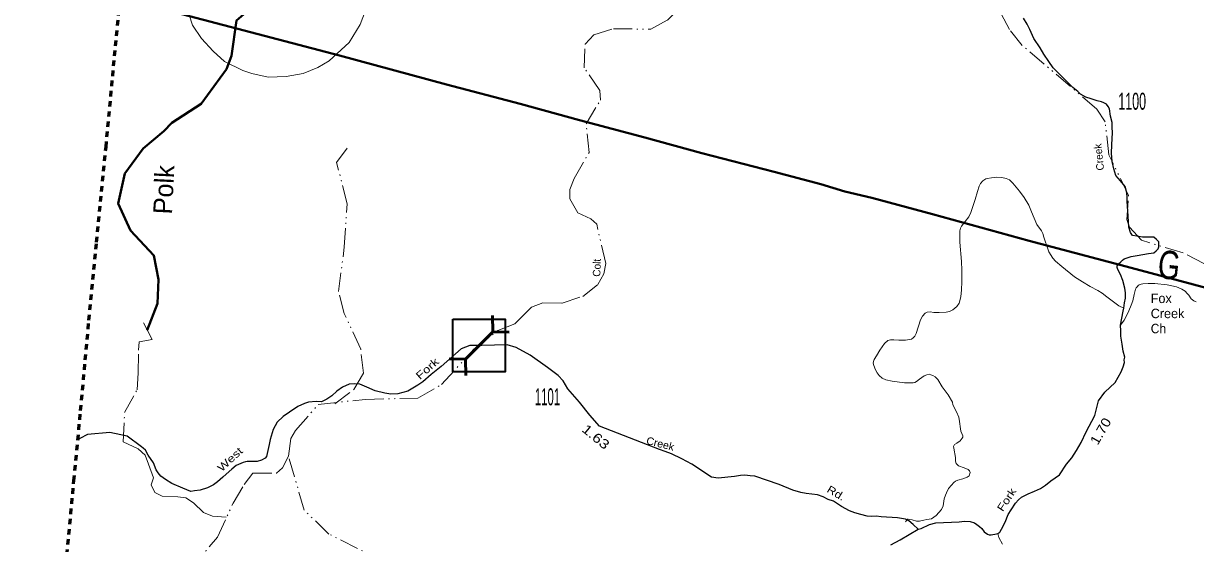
# Model space of a CAD drawing. Extents: x 301791 to 341107, y 163130 to 188691.
# Drawn here: x 304252 to 307358, y 166221 to 167600 of the extents above; entities that cross this region are included whole.
import ezdxf
from ezdxf.enums import TextEntityAlignment as Align

# ---------------------------------------------------------------- set-up
doc = ezdxf.new("R2010")
doc.units = 0
doc.header["$LTSCALE"] = 10
doc.linetypes.add('DASH_DOUBLE_DOT', pattern=[9.2, 5, -1.2, 0.3, -1.2, 0.3, -1.2])
doc.linetypes.add('SHORT_DASHED', pattern=[2.7, 1.5, -1.2])
for name, color, linetype, lineweight in [('11', 7, 'Continuous', 40), ('17', 7, 'Continuous', 13), ('21', 7, 'Continuous', 40), ('22', 7, 'Continuous', 25), ('3', 7, 'Continuous', 25), ('31', 7, 'Continuous', 25), ('32', 7, 'Continuous', 25), ('35', 7, 'Continuous', 13), ('50', 7, 'Continuous', 13), ('52', 7, 'SHORT_DASHED', 60), ('56', 7, 'Continuous', 40), ('59', 7, 'DASH_DOUBLE_DOT', 13), ('8', 7, 'Continuous', 25)]:
    doc.layers.add(name, color=color, linetype=linetype, lineweight=lineweight)
doc.layers.add('19', color=7, linetype='Continuous')

msp = doc.modelspace()

# ---------------------------------------------------------------- linework, layer by layer
at = {"layer": '3', "lineweight": 13}
msp.add_lwpolyline([(304681.79, 167650.21), (304699.5, 167595.09), (304723.12, 167559.66), (304754.62, 167526.2), (304784.15, 167498.64), (304833.36, 167475.01), (304856.98, 167467.14), (304900.29, 167457.3), (304947.53, 167459.27), (304992.81, 167467.14), (305032.18, 167482.89), (305061.71, 167500.61), (305114.86, 167549.82), (305144.39, 167597.06), (305158.16, 167634.46)], dxfattribs=at)
at = {"layer": '31', "lineweight": 35}
msp.add_lwpolyline([(305389.71, 166815.86), (305528.68, 166815.86), (305528.68, 166676.79), (305389.71, 166676.79)], close=True, dxfattribs=at)
at = {"layer": '32'}
for points in [[(307137.26, 167233.95), (307134.96, 167255.95), (307135.64, 167277.89), (307136.84, 167294.94), (307137.94, 167310.16), (307137.2, 167324.81), (307137.02, 167337.01), (307132.12, 167354.24), (307129.71, 167373.87), (307126.23, 167379.49), (307121.6, 167385.74), (307114.97, 167389.59), (307108.37, 167392.29), (307097.45, 167395.07), (307081.15, 167399.91), (307066.67, 167404.65), (307052.92, 167412.43), (307045.81, 167419.34), (307032.79, 167430.16), (307013.85, 167449.08), (306996.76, 167466.74), (306980.25, 167482.56), (306969.19, 167499.37), (306955.8, 167518.73), (306946.01, 167535.57), (306929.73, 167559.87), (306918.93, 167583.44), (306911.47, 167597.74), (306901.62, 167613.91)], [(306622.5, 166259.6), (306630.79, 166261.39), (306652.98, 166271.94), (306670.02, 166276.65), (306731.47, 166279.39), (306745.59, 166280.75), (306760.21, 166280.27), (306771.65, 166276.2), (306778.22, 166272.28), (306785.36, 166266.59), (306791.23, 166260.92), (306797.71, 166252.74), (306806.6, 166246.34), (306810.84, 166244.98), (306816.33, 166244.81), (306830.45, 166246.78), (306833.52, 166247.87), (306839.16, 166251.97), (306839.79, 166253.17), (306843.63, 166259.13), (306853.47, 166278.33), (306861.43, 166298.23), (306869.18, 166310.76), (306880.69, 166328.09), (306888.99, 166337.55), (306896.5, 166343.99), (306905.2, 166349.18), (306914.49, 166353.2), (306931.21, 166359.93), (306947.28, 166367.35), (306960.17, 166376.34), (306974.54, 166387.69), (306985.89, 166395.26), (306997.24, 166403.59), (307016.15, 166431.6), (307029.77, 166449.01), (307042.78, 166467.81), (307055.05, 166489.4), (307067.6, 166517.13), (307091.05, 166561.04), (307100.88, 166599.65), (307117.53, 166623.11), (307145.14, 166648.02), (307160.78, 166676.79), (307166.05, 166690.04), (307169.5, 166700.88), (307169.1, 166708.27), (307170.58, 166715.49), (307166.21, 166731.5), (307163.17, 166749.91), (307160.24, 166770.77), (307159.48, 166784.81), (307158.77, 166800.68), (307166.08, 166837.06), (307167.59, 166844.95), (307169.89, 166859.48), (307172.16, 166872.24), (307172, 166885.66), (307171.59, 166892.38), (307170.55, 166898.5), (307165.17, 166918.85), (307158.97, 166934.89), (307152.09, 166947.35), (307150.43, 166952.87), (307150.58, 166957.14), (307153.18, 166961.96), (307159.53, 166968.42), (307163.88, 166972.54), (307168.89, 166976.04), (307179.39, 166979.97), (307187.42, 166982.12), (307203.34, 166985.28), (307232.82, 166989.81), (307246.9, 166992.33), (307253.78, 166997.62), (307258.82, 167002.94), (307260.87, 167007.72), (307260.21, 167021.04), (307254.16, 167027.1), (307247.35, 167033.16), (307236.01, 167033.91), (307224.66, 167033.16), (307217.09, 167033.91), (307201.96, 167036.18), (307190.51, 167038.16), (307185.3, 167046.26), (307181.44, 167060.42), (307179.4, 167089.18), (307177.87, 167116.05), (307177, 167128.53), (307177, 167139.89), (307175.48, 167151.24), (307171.7, 167167.9), (307158.84, 167183.04), (307146.39, 167196.99), (307140.88, 167214.3), (307137.26, 167233.95)], [(306622.5, 166259.6), (306609.27, 166271.71), (306598.09, 166281.27), (306588.87, 166285.84), (306579.01, 166287.86), (306567.8, 166289.66), (306524.83, 166292.53), (306511.89, 166293.65), (306499.55, 166293.21), (306487.36, 166293.64), (306470.92, 166298.8), (306454.56, 166303.29), (306441.11, 166308), (306419.68, 166319.62), (306398.16, 166333.52), (306384.55, 166338.53), (306371.15, 166345.38), (306355.91, 166350.54), (306325.87, 166353.9), (306311.97, 166356.82), (306290.29, 166363.32), (306254.25, 166378.06), (306189.72, 166400.02), (306177.17, 166401.36), (306163.27, 166402.49), (306152.29, 166401.81), (306135.7, 166399.57), (306092.38, 166395.05), (306075.03, 166397.46), (306022.99, 166432.18), (305996.48, 166446.17), (305969.01, 166459.19), (305952.14, 166465.46), (305937.01, 166471.02), (305777.97, 166532.27), (305752.91, 166561.69), (305725.45, 166596.41), (305694.71, 166631.87), (305681.7, 166653.09), (305668.69, 166667.07), (305640.85, 166688.13), (305594.1, 166720.45), (305556.99, 166740.7), (305533.86, 166747.93), (305466.06, 166746.51), (305434.25, 166746.51), (305411.6, 166737.35), (305358.77, 166690.77), (305331.78, 166669.07), (305309.62, 166649.78), (305296.6, 166641.58), (305279.25, 166630.49), (305270.1, 166625.66), (305244.07, 166617.95), (305224.95, 166617.47), (305209.05, 166619.89), (305183.99, 166626.16), (305161.33, 166636.28), (305143.02, 166644), (305129.53, 166644.96), (305114.71, 166643.56), (305096.88, 166635.85), (305082.42, 166625.24), (305068.45, 166612.7), (305055.92, 166604.02), (305041.46, 166597.27), (305027.48, 166597.75), (305007.24, 166596.3), (304996.16, 166592.44), (304978.43, 166584.28), (304956.97, 166569.79), (304939.48, 166558.19), (304923.75, 166543.45), (304913.45, 166523.72)], [(304913.45, 166523.72), (304905.26, 166497.2), (304902.85, 166483.69), (304895.69, 166452.24), (304891.88, 166447.5), (304882.57, 166442.32), (304870.85, 166439.08), (304858.04, 166438.85), (304844.64, 166439.3), (304839.68, 166438.31), (304834.16, 166436.65), (304827.32, 166433.19), (304815.38, 166428.29), (304804.29, 166418.16), (304788.87, 166405.62), (304779.71, 166397.43), (304765.74, 166385.37), (304755.14, 166376.69), (304739.71, 166369.45), (304719.96, 166363.18), (304704.53, 166360.77), (304694.9, 166359.33), (304674.17, 166368.49), (304644.78, 166380.55), (304628.21, 166391.64), (304615.68, 166400.32), (304608.93, 166409), (304603.15, 166417.2), (304596.4, 166435.04), (304582.42, 166455.78), (304575.19, 166468.8), (304568.45, 166474.59), (304564.59, 166477.48), (304526.08, 166506.26), (304480.25, 166515.58), (304421.05, 166510.64), (304401.09, 166500.13), (304395.7, 166495.8)], [(306549.96, 166218.16), (306574.85, 166231.45), (306598.51, 166245.47), (306622.5, 166259.6)]]:
    msp.add_lwpolyline(points, dxfattribs=at)
at = {"layer": '35'}
for points in [[(306738.45, 166945.88), (306737.39, 166969.07), (306733.6, 167019.88), (306732.94, 167035.75), (306733.42, 167050.38), (306734.84, 167057.06), (306737.44, 167062.43), (306747.63, 167074.91), (306756.61, 167087.41), (306762.45, 167098.82), (306773.99, 167133.16), (306780.22, 167154.93), (306784.35, 167168.81), (306787.6, 167176.06), (306794.57, 167183.12), (306802.05, 167187.78), (306805.73, 167188.87), (306817.41, 167190.89), (306831.47, 167192.25), (306844.25, 167191.26), (306855.73, 167189.02), (306864.8, 167185.05), (306868.93, 167181.25), (306873.64, 167176.22), (306891.22, 167155.49), (306904.11, 167138.59), (306916.25, 167118.09), (306922.98, 167100.76), (306937.66, 167066.74), (306949.94, 167049.85), (306952.73, 167043.02), (306956.08, 167033.81), (306959.41, 167023.31), (306963.84, 167010.36), (306969.44, 166994.88), (306979.29, 166978.09), (306986.93, 166969.95), (307003.53, 166955.35), (307036.77, 166928.58), (307058.26, 166915.09), (307078.63, 166902.79), (307099.01, 166891.77), (307110.33, 166884.65), (307122.83, 166875.13), (307154.97, 166851.49), (307167.59, 166844.95)], [(306589.32, 166278.6), (306591.9, 166282.81), (306594.46, 166285.75), (306596.29, 166285.71), (306599.34, 166285.59), (306607.18, 166284.15), (306618.08, 166280.7), (306626.02, 166281.09), (306637.64, 166283.11), (306645.67, 166285.26), (306657.91, 166287.33), (306670.41, 166296.05), (306685, 166312.03), (306688.97, 166321.65), (306692.02, 166339.88), (306695.4, 166350.12), (306698.01, 166355.49), (306703.31, 166367.52), (306710.93, 166376.45), (306717.23, 166383.52), (306721.62, 166386.48), (306727.84, 166389.28), (306740.78, 166393.11), (306752.5, 166397.02), (306757.53, 166401.13), (306760.88, 166410.14), (306758.52, 166413.91), (306755.6, 166417.63), (306744.77, 166421.69), (306729.71, 166427.66), (306723.78, 166433.33), (306721.6, 166440.15), (306721.31, 166449.91), (306717.22, 166473.83), (306716.77, 166478.72), (306718.76, 166483.56), (306725, 166487.58), (306733.73, 166493.99), (306739.47, 166500.52), (306740.81, 166503.54), (306740.88, 166507.2), (306735.82, 166518.95), (306734.79, 166525.68), (306732.44, 166545.3), (306730.35, 166556.38), (306724.72, 166570.58), (306714.98, 166589.19), (306713.96, 166596.53), (306701.85, 166615.86), (306686.06, 166637.16), (306674.49, 166655.81), (306667.45, 166663.39), (306662.02, 166666.61), (306656.64, 166668.61), (306651.79, 166669.99), (306645.67, 166668.95), (306638.23, 166666.17), (306626.35, 166657.45), (306618.23, 166650.97), (306613.85, 166648.68), (306609.55, 166646.99), (306586.4, 166647.77), (306553.61, 166651.9), (306537.21, 166654.92), (306527.62, 166660.11), (306519.33, 166666.5), (306514.06, 166673.98), (306509.46, 166682.07), (306505.54, 166693.18), (306503.9, 166699.31), (306504.12, 166704.19), (306506.12, 166709.64), (306511.92, 166719.21), (306521.55, 166734.14), (306533.73, 166751.4), (306541.94, 166759.65), (306549.29, 166761.27), (306558.45, 166761.57), (306571.84, 166760.51), (306589.52, 166760.52), (306604.88, 166763.07), (306609.89, 166766.57), (306613.7, 166771.31), (306617.57, 166778.49), (306628.54, 166814.73), (306634.35, 166824.31), (306641.33, 166831.98), (306646.94, 166834.85), (306654.26, 166835.25), (306664.61, 166834.25), (306678.02, 166833.86), (306696.94, 166835), (306706.12, 166836.52), (306714.8, 166840.56), (306724.85, 166849.32), (306731.27, 166858.88), (306736.11, 166875.19), (306737.95, 166894.06), (306738.67, 166914.77), (306738.45, 166945.88)], [(307359.1, 166862.31), (307353.06, 166864.99), (307346.51, 166870.07), (307340.12, 166879.46), (307335.4, 166884.5), (307330.15, 166890.15), (307321.17, 166895.33), (307307.33, 166901.89), (307282.51, 166907.58), (307250.32, 166911.09), (307231.96, 166910.49), (307218.53, 166909.72), (307213.63, 166908.66), (307208.65, 166907), (307205.57, 166905.29), (307203.69, 166902.89), (307200.51, 166899.35), (307199.16, 166895.72), (307195.02, 166881.23), (307191.4, 166864.9), (307187.39, 166853.46), (307181.36, 166838.4), (307174.8, 166824.56), (307168.36, 166813.78), (307158.77, 166800.68)], [(306833.52, 166247.87), (306836.24, 166237.45), (306846.61, 166219.44)]]:
    msp.add_lwpolyline(points, dxfattribs=at)
at = {"layer": '50', "lineweight": 53}
for p, q in [((305494.24, 166825.6), (305495.43, 166782.58)), ((305538.45, 166781.43), (305495.43, 166782.58)), ((305424.15, 166667.05), (305422.97, 166710.07))]:
    msp.add_line(p, q, dxfattribs=at)
msp.add_lwpolyline([(305379.94, 166711.22), (305422.97, 166710.07), (305495.43, 166782.58)], dxfattribs=at)
at = {"layer": '52'}
msp.add_lwpolyline([(304251.59, 164992.02), (304261.62, 165089.94), (304273.86, 165219.45), (304283.85, 165336.82), (304295.91, 165441.95), (304317.16, 165676.11), (304336.01, 165876.17), (304361.84, 166138.23), (304385.42, 166388.14), (304403.2, 166574.26), (304425.22, 166813.83), (304445.55, 167020.57), (304470.45, 167272.28), (304493.12, 167513.73), (304529.87, 167884.6)], dxfattribs=at)
at = {"layer": '56'}
msp.add_lwpolyline([(304508.5, 167668.98), (304654.96, 167629.07), (305089.13, 167514.57), (305372.66, 167437.99), (305567.97, 167386.97), (305725.09, 167343.25), (305898.01, 167297.25), (306049.74, 167256.2), (306241.49, 167206.47), (306364.8, 167173.68), (306428.19, 167154.47), (306499.62, 167137.48), (306660.46, 167094.29), (306917.35, 167024.1), (307187.61, 166952.24), (307428.28, 166888.11)], dxfattribs=at)
at = {"layer": '59'}
for points in [[(307542.59, 166877.64), (307325.25, 166992.06), (307214.53, 167025.3), (307182.66, 167059.95), (307175.69, 167080.09), (307180.34, 167144.03), (307128.06, 167252.12), (307118.25, 167339.33), (307096.5, 167372.78), (306898.78, 167541.83), (306864.62, 167583.53), (306843.16, 167624.98), (306847.47, 167678.91), (306904.22, 167780.8), (306917.88, 167884.56), (306954.09, 167979.84), (306950.28, 168017.95), (306927.79, 168041.16), (306895.94, 168066.06), (306891.38, 168081.16)], [(305710.84, 167188.83), (305750.66, 167257.89), (305743.06, 167334.08), (305780.69, 167396.33), (305779.06, 167422.38), (305737.81, 167482.23), (305739.94, 167545.22), (305763.62, 167569.73), (305814.97, 167585.72), (305914.12, 167584.7), (305958.09, 167608.83), (305997.53, 167648.05), (306041.38, 167667.17), (306112.88, 167677.72), (306175.19, 167716.48), (306253.44, 167776.92), (306272.31, 167809.55)], [(305076.5, 166591.5), (305127.46, 166629.74), (305152.94, 166673.08), (305145.3, 166736.81), (305101.98, 166831.14), (305086.69, 166889.77), (305101.98, 167007.04), (305109.62, 167121.76), (305081.59, 167231.38), (305109.62, 167269.62)], [(304953.72, 166452.72), (304960.23, 166499.59), (304972.97, 166521.25), (305032.86, 166590.09), (305157, 166603.67), (305296.91, 166606.86), (305359.09, 166642.61), (305445.51, 166736.57), (305509.14, 166786.5), (305553.93, 166803.49), (305584.3, 166833.89), (305598.04, 166847.63), (305628.41, 166859.21), (305678.88, 166858.22), (305733.98, 166876.58), (305773.75, 166907.7), (305789.66, 166935.92), (305794.72, 166963.78), (305770.86, 167067.99), (305754.95, 167081.73), (305720.97, 167098.38), (305699.27, 167135.28), (305700, 167159.89), (305710.84, 167188.83)], [(304788.54, 166291.32), (304752.87, 166293.87), (304728.66, 166304.07), (304701.9, 166329.56), (304681.52, 166342.31), (304661.13, 166344.86), (304619.09, 166347.41), (304599.97, 166356.33), (304589.78, 166376.72), (304596.15, 166395.84), (304583.41, 166431.53), (304574.49, 166455.75), (304555.38, 166472.32), (304515.88, 166491.44), (304519.7, 166569.2), (304552.83, 166629.11), (304555.38, 166673.72), (304556.65, 166733.63), (304558.68, 166755.83), (304592.42, 166762.13), (304566.94, 166811.84)], [(304684.82, 166141.99), (304766.09, 166238.44), (304807.22, 166328.64), (304836.88, 166378.06), (304859.58, 166407.81), (304922.01, 166407.81), (304938.57, 166421.83), (304953.72, 166452.72)], [(305218.66, 166167.28), (305061.22, 166246.5), (304995.91, 166309.66), (304953.72, 166452.72)]]:
    msp.add_lwpolyline(points, dxfattribs=at)
at = {"layer": '59', "linetype": 'Continuous', "lineweight": 40}
for points in [[(304623.7, 167314.02), (304644.78, 167336.51), (304722.75, 167386.96), (304789.32, 167478.65), (304803.22, 167514.38), (304816.5, 167608.13), (304884.57, 167666.79), (304907.17, 167692.64)], [(304623.7, 167314.02), (304568.87, 167268.24), (304520.45, 167201.96), (304502.61, 167122.93), (304535.74, 167051.55), (304596.9, 166985.27), (304609.64, 166921.53), (304607.09, 166857.8), (304579.59, 166787.16)]]:
    msp.add_lwpolyline(points, dxfattribs=at)

# ---------------------------------------------------------------- texts
at = {"layer": '11'}
msp.add_text('Creek', height=20, rotation=95.97, dxfattribs=at).set_placement((307111.83, 167246.71), align=Align.CENTER)
for s, rotation, width, p in [('Fork', 41.163, 1.3, (305328.32, 166677.53)), ('Creek', 345.872, 1.05, (305937.09, 166476.39)), ('West', 43.053, 1.3, (304805.96, 166437.28)), ('Rd.', 329.411, 1.2, (306400.3, 166346.64)), ('Fork', 56.413, 1.25, (306865.45, 166332.25))]:
    msp.add_text(s, height=20, rotation=rotation, dxfattribs=dict(at, width=width)).set_placement(p, align=Align.CENTER)
at = {"layer": '17'}
for s, rotation, width, p in [('1.63', 320.532, 1.25, (305760.49, 166494.85)), ('1.70', 60.02, 1.15, (307117.18, 166512.93))]:
    msp.add_text(s, height=25, rotation=rotation, dxfattribs=dict(at, width=width)).set_placement(p, align=Align.CENTER)
at = {"layer": '19'}
msp.add_text('Polk', height=50, rotation=87.132, dxfattribs=at).set_placement((304648.51, 167157.98), align=Align.CENTER)
at = {"layer": '21'}
msp.add_text('Colt', height=20, rotation=88.071, dxfattribs=at).set_placement((305781.1, 166952.1), align=Align.CENTER)
at = {"layer": '22', "width": 0.75}
msp.add_text('G', height=75, rotation=353.766, dxfattribs=at).set_placement((307283.95, 166922.51), align=Align.CENTER)
at = {"layer": '22'}
for s, p in [('Fox', (307239.11, 166858.82)), ('Creek', (307239.11, 166818.82))]:
    msp.add_text(s, height=25, dxfattribs=at).set_placement(p)
at = {"layer": '22', "width": 0.95}
msp.add_text('Ch', height=25, dxfattribs=at).set_placement((307239.11, 166778.82))
at = {"layer": '8'}
for s, width, p in [('1100', 0.55, (307189.91, 167371.28)), ('1101', 0.5, (305640.25, 166587.86))]:
    msp.add_text(s, height=45, dxfattribs=dict(at, width=width)).set_placement(p, align=Align.CENTER)

doc.saveas('drawing.dxf')
